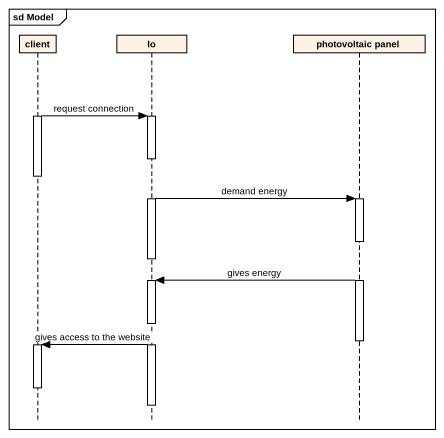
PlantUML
@startuml
mainframe sd Model
hide footbox
participant client
participant lo
participant "photovoltaic panel" as photovoltaic_panel

activate client
client -> lo : request connection
activate lo
deactivate client
lo -> photovoltaic_panel : demand energy
activate photovoltaic_panel
deactivate lo
photovoltaic_panel -> lo : gives energy
activate lo
deactivate photovoltaic_panel
lo -> client : gives access to the website
activate client
deactivate client
deactivate lo
@enduml
